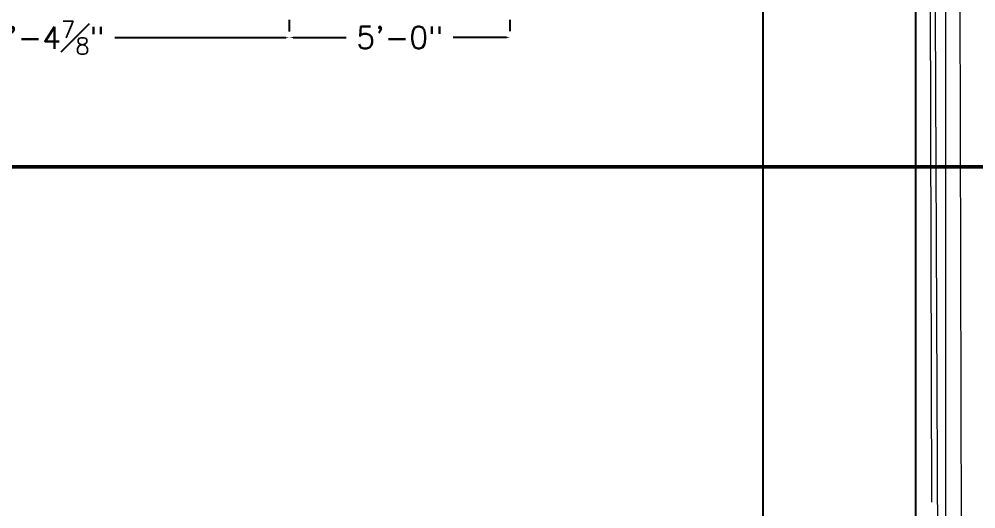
# Model space of a CAD drawing. Header units: inches. Extents: x 437 to 8681, y 26 to 3302.
# Drawn here: x 1871.8 to 2131.8, y 948.9 to 1081.9 of the extents above; entities that cross this region are included whole.
import ezdxf

# ---------------------------------------------------------------- set-up
doc = ezdxf.new("R2010")
doc.units = ezdxf.units.IN
doc.header["$MEASUREMENT"] = 0
for name, color, linetype, lineweight in [('BOUNDARY', 150, 'Continuous', 53), ('FENCE', 1, 'FENCE_LINE', 9), ('PLANTA BLANCA', 7, 'Continuous', 0)]:
    doc.layers.add(name, color=color, linetype=linetype, lineweight=lineweight)
doc.layers.add('DIMENSION', color=1, linetype='Continuous')
doc.layers.add('TEXT', color=7, linetype='Continuous')
doc.styles.add('ROMANS', font='romans.shx')
doc.styles.get("Standard").update_dxf_attribs({"font": 'arial.ttf'})
doc.linetypes.add('FENCE_LINE', pattern='A,0.5,-0.1,["X",Standard,S=0.1,R=0,X=-0.1,Y=-0.05],-0.001', length=0.601)
doc.dimstyles.new('SMALLER DIM', dxfattribs={"dimscale": 64, "dimtxt": 0.09375, "dimasz": 0.015625, "dimexe": 0.075, "dimexo": 0.02625, "dimgap": 0.0375, "dimtad": 0, "dimtih": 1, "dimtoh": 1, "dimdec": 4, "dimzin": 3, "dimdsep": 46, "dimlunit": 4, "dimtxsty": 'ROMANS', "dimcen": 0.0375, "dimclrd": 256, "dimclre": 256, "dimclrt": 7, "dimadec": 0, "dimazin": 0, "dimtfac": 0.75, "dimtdec": 4, "dimtmove": 0, "dimatfit": 3, "dimfxl": 1, "dimfrac": 1, "dimtolj": 1, "dimtzin": 0, "dimlwd": -1, "dimlwe": -1, "dimarcsym": 1})

# ---------------------------------------------------------------- blocks, each defined once
blk = doc.blocks.new('*D51')
at = {"layer": 'DIMENSION', "transparency": 16777216}
for p, q in [((1808.38, 1078.5), (1808.38, 1081.62)), ((1945.23, 1078.5), (1945.23, 1081.62)), ((1809.38, 1076.82), (1855.76, 1076.82)), ((1944.23, 1076.82), (1897.85, 1076.82))]:
    blk.add_line(p, q, dxfattribs=at)
for points in [[(1809.38, 1076.99), (1809.38, 1076.65), (1808.38, 1076.82)], [(1944.23, 1076.99), (1944.23, 1076.65), (1945.23, 1076.82)]]:
    blk.add_solid(points, dxfattribs=at)
at = {"layer": 'DIMENSION', "color": 7, "transparency": 16777216, "insert": (1876.8, 1076.82), "char_height": 6, "attachment_point": 5, "style": 'ROMANS'}
blk.add_mtext('\\A1;11\'-4{\\H0.75x;\\S7#8;}"', dxfattribs=at)
blk = doc.blocks.new('*D52')
at = {"layer": 'DIMENSION', "transparency": 16777216}
for p, q in [((1945.23, 1078.58), (1945.23, 1081.7)), ((2005.23, 1078.58), (2005.23, 1081.7)), ((1946.23, 1076.9), (1960.69, 1076.9)), ((2004.23, 1076.9), (1989.77, 1076.9))]:
    blk.add_line(p, q, dxfattribs=at)
for points in [[(1946.23, 1077.07), (1946.23, 1076.74), (1945.23, 1076.9)], [(2004.23, 1077.07), (2004.23, 1076.74), (2005.23, 1076.9)]]:
    blk.add_solid(points, dxfattribs=at)
at = {"layer": 'DIMENSION', "color": 7, "transparency": 16777216, "insert": (1975.23, 1076.9), "char_height": 6, "attachment_point": 5, "style": 'ROMANS'}
blk.add_mtext('\\A1;5\'-0"', dxfattribs=at)
blk = doc.blocks.new('*D67')
at = {"layer": 'DIMENSION', "transparency": 16777216}
for p, q in [((2075.66, 2262.19), (2078.78, 2262.19)), ((2073.98, 2261.19), (2073.98, 1577.43)), ((2073.98, 879.87), (2073.98, 1563.63)), ((2075.66, 878.87), (2078.78, 878.87))]:
    blk.add_line(p, q, dxfattribs=at)
for points in [[(2073.82, 2261.19), (2074.15, 2261.19), (2073.98, 2262.19)], [(2073.82, 879.87), (2074.15, 879.87), (2073.98, 878.87)]]:
    blk.add_solid(points, dxfattribs=at)
at = {"layer": 'DIMENSION', "color": 7, "transparency": 16777216, "insert": (2073.98, 1570.53), "char_height": 6, "attachment_point": 5, "style": 'ROMANS'}
blk.add_mtext('\\A1;115\'-3{\\H0.75x;\\S5#16;}"', dxfattribs=at)

msp = doc.modelspace()

# ---------------------------------------------------------------- linework, layer by layer
at = {"color": 0}
msp.add_lwpolyline([(1694.70424, 2742.19091), (1578.24003, 2742.19091), (856.53008, 1917.10668), (856.53008, 598.19693), (2115.47196, 598.19693), (2115.47196, 2144.12355), (2005.22944, 2144.12355), (2005.22944, 1084.688), (1808.37898, 1084.688), (1808.37898, 650.2838), (1363.22944, 650.2838), (1363.22944, 853.86683), (1059.22944, 853.86683), (1059.22944, 853.86683), (999.22944, 853.86683), (999.22944, 1947.59292), (1309.22944, 1947.59292)], dxfattribs=at)
at = {"layer": 'BOUNDARY', "lineweight": 0}
msp.add_line((2123.47196, 2750.1909), (2128.57404, 589.25098), dxfattribs=at)
at = {"layer": 'FENCE', "color": 0, "ltscale": 2}
msp.add_lwpolyline([(2133.05307, 2750.21358), (2136.3346, 1360.35008), (2117.53746, 1328.84648), (2120.16618, 1206.52781), (2122.87043, 590.92737), (1684.45731, 588.59185), (1690.80501, 476.12355)], dxfattribs=at)
at = {"layer": 'PLANTA BLANCA'}
for p, q in [((2115.47196, 2742.19091), (2115.47196, 598.21582)), ((2118.53522, 1430.62355), (2119.68981, 950.62355))]:
    msp.add_line(p, q, dxfattribs=at)
msp.add_lwpolyline([(2123.47196, 2750.18877), (2123.47196, 590.19694), (848.53008, 590.19693), (845.4099, 1916.55324), (1574.60909, 2750.19091), (2123.47196, 2750.18877)], dxfattribs=at)
at = {"layer": 'TEXT', "const_width": 1}
msp.add_lwpolyline([(2266, 1041.73863), (1799.55972, 1041.73863)], dxfattribs=at)

# ---------------------------------------------------------------- dimensions: what is measured, and where the dimension line sits
at = {"layer": 'DIMENSION'}
dim = msp.add_linear_dim(base=(2073.98346, 878.86683), p1=(2073.98346, 2262.19091), p2=(2073.98346, 878.86683), angle=90, dimstyle='SMALLER DIM', override={"dimtmove": 1}, dxfattribs=at)
dim.commit()
dim.dimension.update_dxf_attribs({"geometry": '*D67', "text_midpoint": (2073.98346, 1570.52887)})
for base, p1, p2, picture, middle in [((1945.22944, 1076.82097), (1808.37898, 1076.82097), (1945.22944, 1076.82097), '*D51', (1876.80421, 1076.82097)), ((2005.22944, 1076.9043), (1945.22944, 1076.9043), (2005.22944, 1076.9043), '*D52', (1975.22944, 1076.9043))]:
    dim = msp.add_linear_dim(base=base, p1=p1, p2=p2, dimstyle='SMALLER DIM', dxfattribs=at)
    dim.commit()
    dim.dimension.update_dxf_attribs({"geometry": picture, "text_midpoint": middle})

doc.saveas('drawing.dxf')
